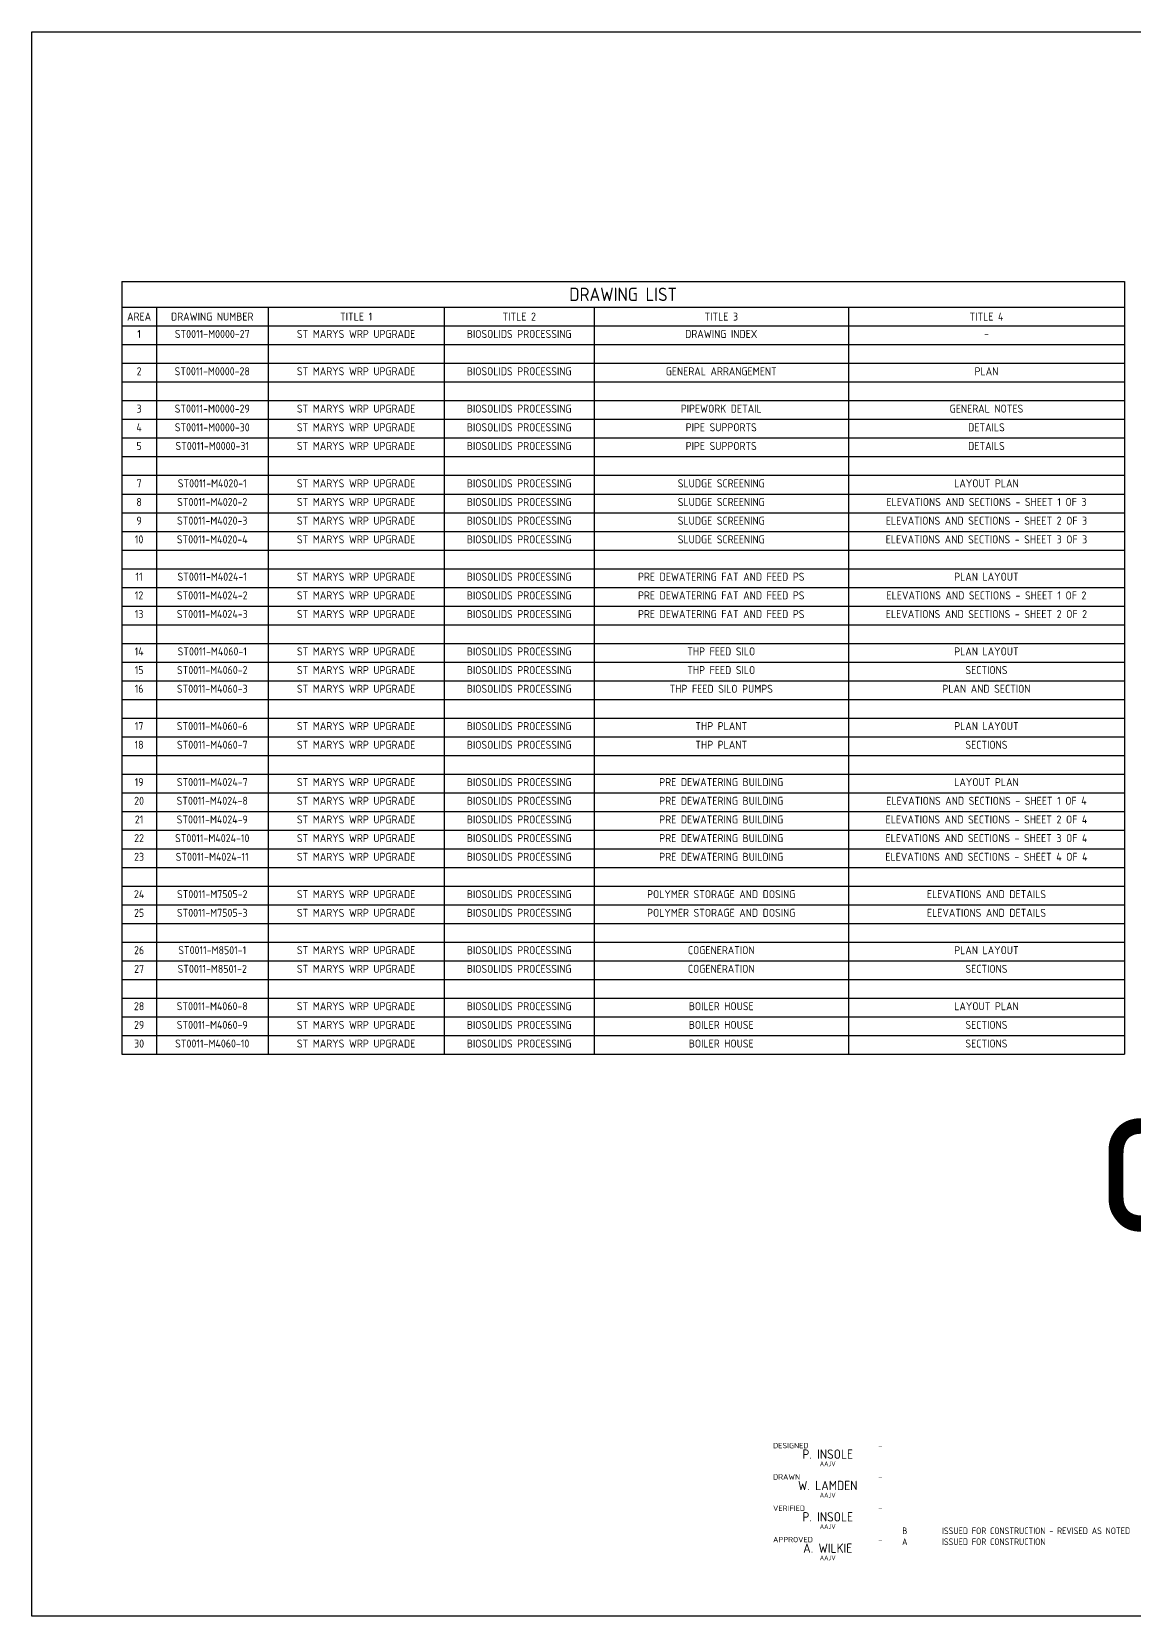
# Paper-space layout 'B' of a CAD drawing. Header units: millimetres. Extents: x -1500 to 841, y -418 to 594.
# Drawn here: x 0 to 413, y 0 to 594 of the extents above; entities that cross this region are included whole.
import ezdxf
from ezdxf.enums import TextEntityAlignment as Align

# ---------------------------------------------------------------- set-up
doc = ezdxf.new("R2010")
doc.units = ezdxf.units.MM
doc.header["$MEASUREMENT"] = 0
doc.layers.get('0').update_dxf_attribs({"true_color": 0xc2ced6})
for name, color, linetype in [('22', 7, 'Continuous'), ('35', 1, 'Continuous'), ('55', 2, 'Continuous'), ('70 - MISC', 7, 'Continuous'), ('75', 7, 'Continuous')]:
    doc.layers.add(name, color=color, linetype=linetype)
doc.styles.add('GHD Standard Arial', font='isocp2.shx')
doc.styles.add('SYD WATER', font='isocp.shx')
doc.styles.add('Titleblock', font='isocp.shx')

# ---------------------------------------------------------------- blocks, each defined once
blk = doc.blocks.new('*T16')
at = {"layer": '70 - MISC', "color": 0, "linetype": 'ByBlock', "lineweight": -2, "transparency": 16777216}
for p, q in [((0, 0), (376.06, 0)), ((0, 0), (0, -9.67)), ((376.06, 0), (376.06, -9.67))]:
    blk.add_line(p, q, dxfattribs=at)
at = {"layer": '70 - MISC', "linetype": 'ByBlock', "lineweight": -2, "transparency": 16777216}
for p, q in [((0, -9.67), (376.06, -9.67)), ((0, -9.67), (0, -289.67)), ((13.05, -9.67), (13.05, -289.67)), ((54.87, -9.67), (54.87, -289.67)), ((120.95, -9.67), (120.95, -289.67)), ((177.17, -9.67), (177.17, -289.67)), ((272.48, -9.67), (272.48, -289.67)), ((376.06, -9.67), (376.06, -289.67)), ((0, -16.67), (376.06, -16.67)), ((0, -23.67), (376.06, -23.67)), ((0, -30.67), (376.06, -30.67)), ((0, -37.67), (376.06, -37.67)), ((0, -44.67), (376.06, -44.67)), ((0, -51.67), (376.06, -51.67)), ((0, -58.67), (376.06, -58.67)), ((0, -65.67), (376.06, -65.67)), ((0, -72.67), (376.06, -72.67)), ((0, -79.67), (376.06, -79.67)), ((0, -86.67), (376.06, -86.67)), ((0, -93.67), (376.06, -93.67)), ((0, -100.67), (376.06, -100.67)), ((0, -107.67), (376.06, -107.67)), ((0, -114.67), (376.06, -114.67)), ((0, -121.67), (376.06, -121.67)), ((0, -128.67), (376.06, -128.67)), ((0, -135.67), (376.06, -135.67)), ((0, -142.67), (376.06, -142.67)), ((0, -149.67), (376.06, -149.67)), ((0, -156.67), (376.06, -156.67)), ((0, -163.67), (376.06, -163.67)), ((0, -170.67), (376.06, -170.67)), ((0, -177.67), (376.06, -177.67)), ((0, -184.67), (376.06, -184.67)), ((0, -191.67), (376.06, -191.67)), ((0, -198.67), (376.06, -198.67)), ((0, -205.67), (376.06, -205.67)), ((0, -212.67), (376.06, -212.67)), ((0, -219.67), (376.06, -219.67)), ((0, -226.67), (376.06, -226.67)), ((0, -233.67), (376.06, -233.67)), ((0, -240.67), (376.06, -240.67)), ((0, -247.67), (376.06, -247.67)), ((0, -254.67), (376.06, -254.67)), ((0, -261.67), (376.06, -261.67)), ((0, -268.67), (376.06, -268.67)), ((0, -275.67), (376.06, -275.67)), ((0, -282.67), (376.06, -282.67)), ((0, -289.67), (376.06, -289.67))]:
    blk.add_line(p, q, dxfattribs=at)
at = {"layer": '70 - MISC', "color": 1, "transparency": 16777216, "insert": (188.03, -4.83), "char_height": 5, "width": 373.0634, "attachment_point": 5, "style": 'SYD WATER'}
blk.add_mtext('DRAWING LIST', dxfattribs=at)
at = {"layer": '70 - MISC', "color": 2, "transparency": 16777216, "char_height": 3, "style": 'SYD WATER'}
for s, insert, width, attachment_point in [('AREA', (6.53, -13.17), 10.0503, 5), ('DRAWING NUMBER', (33.96, -13.17), 38.821, 5), ('TITLE 1', (87.91, -13.17), 63.0752, 5), ('TITLE 2', (149.06, -13.17), 53.2231, 5), ('TITLE 3', (224.82, -13.17), 92.3083, 5), ('TITLE 4', (324.27, -13.17), 100.5855, 5), ('1', (6.53, -18.17), 10.0503, 2), ('ST0011-M0000-27', (33.96, -18.17), 38.821, 2), ('ST MARYS WRP UPGRADE', (87.91, -18.17), 63.0752, 2), ('BIOSOLIDS PROCESSING', (149.06, -18.17), 53.2231, 2), ('DRAWING INDEX', (224.82, -18.17), 92.3083, 2), ('-', (324.27, -18.17), 100.5855, 2), ('2', (6.53, -32.17), 10.0503, 2), ('ST0011-M0000-28', (33.96, -32.17), 38.821, 2), ('ST MARYS WRP UPGRADE', (87.91, -32.17), 63.0752, 2), ('BIOSOLIDS PROCESSING', (149.06, -32.17), 53.2231, 2), ('GENERAL ARRANGEMENT', (224.82, -32.17), 92.3083, 2), ('PLAN', (324.27, -32.17), 100.5855, 2), ('3', (6.53, -46.17), 10.0503, 2), ('ST0011-M0000-29', (33.96, -46.17), 38.821, 2), ('ST MARYS WRP UPGRADE', (87.91, -46.17), 63.0752, 2), ('BIOSOLIDS PROCESSING', (149.06, -46.17), 53.2231, 2), ('PIPEWORK DETAIL', (224.82, -46.17), 92.3083, 2), ('GENERAL NOTES', (324.27, -46.17), 100.5855, 2), ('4', (6.53, -53.17), 10.0503, 2), ('ST0011-M0000-30', (33.96, -53.17), 38.821, 2), ('ST MARYS WRP UPGRADE', (87.91, -53.17), 63.0752, 2), ('BIOSOLIDS PROCESSING', (149.06, -53.17), 53.2231, 2), ('PIPE SUPPORTS', (224.82, -53.17), 92.3083, 2), ('DETAILS', (324.27, -53.17), 100.5855, 2), ('5', (6.53, -60.17), 10.0503, 2), ('ST0011-M0000-31', (33.96, -60.17), 38.821, 2), ('ST MARYS WRP UPGRADE', (87.91, -60.17), 63.0752, 2), ('BIOSOLIDS PROCESSING', (149.06, -60.17), 53.2231, 2), ('PIPE SUPPORTS', (224.82, -60.17), 92.3083, 2), ('DETAILS', (324.27, -60.17), 100.5855, 2), ('7', (6.53, -74.17), 10.0503, 2), ('ST0011-M4020-1', (33.96, -74.17), 38.821, 2), ('ST MARYS WRP UPGRADE', (87.91, -74.17), 63.0752, 2), ('BIOSOLIDS PROCESSING', (149.06, -74.17), 53.2231, 2), ('SLUDGE SCREENING', (224.82, -74.17), 92.3083, 2), ('LAYOUT PLAN', (324.27, -74.17), 100.5855, 2), ('8', (6.53, -81.17), 10.0503, 2), ('ST0011-M4020-2', (33.96, -81.17), 38.821, 2), ('ST MARYS WRP UPGRADE', (87.91, -81.17), 63.0752, 2), ('BIOSOLIDS PROCESSING', (149.06, -81.17), 53.2231, 2), ('SLUDGE SCREENING', (224.82, -81.17), 92.3083, 2), ('ELEVATIONS AND SECTIONS - SHEET 1 OF 3', (324.27, -81.17), 100.5855, 2), ('9', (6.53, -88.17), 10.0503, 2), ('ST0011-M4020-3', (33.96, -88.17), 38.821, 2), ('ST MARYS WRP UPGRADE', (87.91, -88.17), 63.0752, 2), ('BIOSOLIDS PROCESSING', (149.06, -88.17), 53.2231, 2), ('SLUDGE SCREENING', (224.82, -88.17), 92.3083, 2), ('ELEVATIONS AND SECTIONS - SHEET 2 OF 3', (324.27, -88.17), 100.5855, 2), ('10', (6.53, -95.17), 10.0503, 2), ('ST0011-M4020-4', (33.96, -95.17), 38.821, 2), ('ST MARYS WRP UPGRADE', (87.91, -95.17), 63.0752, 2), ('BIOSOLIDS PROCESSING', (149.06, -95.17), 53.2231, 2), ('SLUDGE SCREENING', (224.82, -95.17), 92.3083, 2), ('ELEVATIONS AND SECTIONS - SHEET 3 OF 3', (324.27, -95.17), 100.5855, 2), ('11', (6.53, -109.17), 10.0503, 2), ('ST0011-M4024-1', (33.96, -109.17), 38.821, 2), ('ST MARYS WRP UPGRADE', (87.91, -109.17), 63.0752, 2), ('BIOSOLIDS PROCESSING', (149.06, -109.17), 53.2231, 2), ('PRE DEWATERING FAT AND FEED PS ', (224.82, -109.17), 92.3083, 2), ('PLAN LAYOUT', (324.27, -109.17), 100.5855, 2), ('12', (6.53, -116.17), 10.0503, 2), ('ST0011-M4024-2', (33.96, -116.17), 38.821, 2), ('ST MARYS WRP UPGRADE', (87.91, -116.17), 63.0752, 2), ('BIOSOLIDS PROCESSING', (149.06, -116.17), 53.2231, 2), ('PRE DEWATERING FAT AND FEED PS ', (224.82, -116.17), 92.3083, 2), ('ELEVATIONS AND SECTIONS - SHEET 1 OF 2', (324.27, -116.17), 100.5855, 2), ('13', (6.53, -123.17), 10.0503, 2), ('ST0011-M4024-3', (33.96, -123.17), 38.821, 2), ('ST MARYS WRP UPGRADE', (87.91, -123.17), 63.0752, 2), ('BIOSOLIDS PROCESSING', (149.06, -123.17), 53.2231, 2), ('PRE DEWATERING FAT AND FEED PS ', (224.82, -123.17), 92.3083, 2), ('ELEVATIONS AND SECTIONS - SHEET 2 OF 2', (324.27, -123.17), 100.5855, 2), ('14', (6.53, -137.17), 10.0503, 2), ('ST0011-M4060-1', (33.96, -137.17), 38.821, 2), ('ST MARYS WRP UPGRADE', (87.91, -137.17), 63.0752, 2), ('BIOSOLIDS PROCESSING', (149.06, -137.17), 53.2231, 2), ('THP FEED SILO', (224.82, -137.17), 92.3083, 2), ('PLAN LAYOUT', (324.27, -137.17), 100.5855, 2), ('15', (6.53, -144.17), 10.0503, 2), ('ST0011-M4060-2', (33.96, -144.17), 38.821, 2), ('ST MARYS WRP UPGRADE', (87.91, -144.17), 63.0752, 2), ('BIOSOLIDS PROCESSING', (149.06, -144.17), 53.2231, 2), ('THP FEED SILO', (224.82, -144.17), 92.3083, 2), ('SECTIONS', (324.27, -144.17), 100.5855, 2), ('16', (6.53, -151.17), 10.0503, 2), ('ST0011-M4060-3', (33.96, -151.17), 38.821, 2), ('ST MARYS WRP UPGRADE', (87.91, -151.17), 63.0752, 2), ('BIOSOLIDS PROCESSING', (149.06, -151.17), 53.2231, 2), ('THP FEED SILO PUMPS', (224.82, -151.17), 92.3083, 2), ('PLAN AND SECTION', (324.27, -151.17), 100.5855, 2), ('17', (6.53, -165.17), 10.0503, 2), ('ST0011-M4060-6', (33.96, -165.17), 38.821, 2), ('ST MARYS WRP UPGRADE', (87.91, -165.17), 63.0752, 2), ('BIOSOLIDS PROCESSING', (149.06, -165.17), 53.2231, 2), ('THP PLANT ', (224.82, -165.17), 92.3083, 2), ('PLAN LAYOUT', (324.27, -165.17), 100.5855, 2), ('18', (6.53, -172.17), 10.0503, 2), ('ST0011-M4060-7', (33.96, -172.17), 38.821, 2), ('ST MARYS WRP UPGRADE', (87.91, -172.17), 63.0752, 2), ('BIOSOLIDS PROCESSING', (149.06, -172.17), 53.2231, 2), ('THP PLANT ', (224.82, -172.17), 92.3083, 2), ('SECTIONS', (324.27, -172.17), 100.5855, 2), ('19', (6.53, -186.17), 10.0503, 2), ('ST0011-M4024-7', (33.96, -186.17), 38.821, 2), ('ST MARYS WRP UPGRADE', (87.91, -186.17), 63.0752, 2), ('BIOSOLIDS PROCESSING', (149.06, -186.17), 53.2231, 2), ('PRE DEWATERING BUILDING', (224.82, -186.17), 92.3083, 2), ('LAYOUT PLAN', (324.27, -186.17), 100.5855, 2), ('20', (6.53, -193.17), 10.0503, 2), ('ST0011-M4024-8', (33.96, -193.17), 38.821, 2), ('ST MARYS WRP UPGRADE', (87.91, -193.17), 63.0752, 2), ('BIOSOLIDS PROCESSING', (149.06, -193.17), 53.2231, 2), ('PRE DEWATERING BUILDING', (224.82, -193.17), 92.3083, 2), ('ELEVATIONS AND SECTIONS - SHEET 1 OF 4', (324.27, -193.17), 100.5855, 2), ('21', (6.53, -200.17), 10.0503, 2), ('ST0011-M4024-9', (33.96, -200.17), 38.821, 2), ('ST MARYS WRP UPGRADE', (87.91, -200.17), 63.0752, 2), ('BIOSOLIDS PROCESSING', (149.06, -200.17), 53.2231, 2), ('PRE DEWATERING BUILDING', (224.82, -200.17), 92.3083, 2), ('ELEVATIONS AND SECTIONS - SHEET 2 OF 4', (324.27, -200.17), 100.5855, 2), ('22', (6.53, -207.17), 10.0503, 2), ('ST0011-M4024-10', (33.96, -207.17), 38.821, 2), ('ST MARYS WRP UPGRADE', (87.91, -207.17), 63.0752, 2), ('BIOSOLIDS PROCESSING', (149.06, -207.17), 53.2231, 2), ('PRE DEWATERING BUILDING', (224.82, -207.17), 92.3083, 2), ('ELEVATIONS AND SECTIONS - SHEET 3 OF 4', (324.27, -207.17), 100.5855, 2), ('23', (6.53, -214.17), 10.0503, 2), ('ST0011-M4024-11', (33.96, -214.17), 38.821, 2), ('ST MARYS WRP UPGRADE', (87.91, -214.17), 63.0752, 2), ('BIOSOLIDS PROCESSING', (149.06, -214.17), 53.2231, 2), ('PRE DEWATERING BUILDING', (224.82, -214.17), 92.3083, 2), ('ELEVATIONS AND SECTIONS - SHEET 4 OF 4', (324.27, -214.17), 100.5855, 2), ('24', (6.53, -228.17), 10.0503, 2), ('ST0011-M7505-2', (33.96, -228.17), 38.821, 2), ('ST MARYS WRP UPGRADE', (87.91, -228.17), 63.0752, 2), ('BIOSOLIDS PROCESSING', (149.06, -228.17), 53.2231, 2), ('POLYMER STORAGE AND DOSING', (224.82, -228.17), 92.3083, 2), ('ELEVATIONS AND DETAILS', (324.27, -228.17), 100.5855, 2), ('25', (6.53, -235.17), 10.0503, 2), ('ST0011-M7505-3', (33.96, -235.17), 38.821, 2), ('ST MARYS WRP UPGRADE', (87.91, -235.17), 63.0752, 2), ('BIOSOLIDS PROCESSING', (149.06, -235.17), 53.2231, 2), ('POLYMER STORAGE AND DOSING', (224.82, -235.17), 92.3083, 2), ('ELEVATIONS AND DETAILS', (324.27, -235.17), 100.5855, 2), ('26', (6.53, -249.17), 10.0503, 2), ('ST0011-M8501-1', (33.96, -249.17), 38.821, 2), ('ST MARYS WRP UPGRADE', (87.91, -249.17), 63.0752, 2), ('BIOSOLIDS PROCESSING', (149.06, -249.17), 53.2231, 2), ('COGENERATION', (224.82, -249.17), 92.3083, 2), ('PLAN LAYOUT', (324.27, -249.17), 100.5855, 2), ('27', (6.53, -256.17), 10.0503, 2), ('ST0011-M8501-2', (33.96, -256.17), 38.821, 2), ('ST MARYS WRP UPGRADE', (87.91, -256.17), 63.0752, 2), ('BIOSOLIDS PROCESSING', (149.06, -256.17), 53.2231, 2), ('COGENERATION', (224.82, -256.17), 92.3083, 2), ('SECTIONS', (324.27, -256.17), 100.5855, 2), ('28', (6.53, -270.17), 10.0503, 2), ('ST0011-M4060-8', (33.96, -270.17), 38.821, 2), ('ST MARYS WRP UPGRADE', (87.91, -270.17), 63.0752, 2), ('BIOSOLIDS PROCESSING', (149.06, -270.17), 53.2231, 2), ('BOILER HOUSE', (224.82, -270.17), 92.3083, 2), ('LAYOUT PLAN', (324.27, -270.17), 100.5855, 2), ('29', (6.53, -277.17), 10.0503, 2), ('ST0011-M4060-9', (33.96, -277.17), 38.821, 2), ('ST MARYS WRP UPGRADE', (87.91, -277.17), 63.0752, 2), ('BIOSOLIDS PROCESSING', (149.06, -277.17), 53.2231, 2), ('BOILER HOUSE', (224.82, -277.17), 92.3083, 2), ('SECTIONS', (324.27, -277.17), 100.5855, 2), ('30', (6.53, -284.17), 10.0503, 2), ('ST0011-M4060-10', (33.96, -284.17), 38.821, 2), ('ST MARYS WRP UPGRADE', (87.91, -284.17), 63.0752, 2), ('BIOSOLIDS PROCESSING', (149.06, -284.17), 53.2231, 2), ('BOILER HOUSE', (224.82, -284.17), 92.3083, 2), ('SECTIONS', (324.27, -284.17), 100.5855, 2)]:
    blk.add_mtext(s, dxfattribs=dict(at, insert=insert, width=width, attachment_point=attachment_point))
blk = doc.blocks.new('_SWC_attribute_block')
at = {"layer": '22', "lineweight": 13, "style": 'Titleblock'}
for tag, p in [('REV10', (327.39, 63.61)), ('INITIALS10', (457.57, 63.61)), ('DATE10', (472.13, 63.61)), ('REV9', (327.39, 59.51)), ('INITIALS9', (457.57, 59.51)), ('DATE9', (472.13, 59.51)), ('REV8', (327.39, 55.41)), ('REV7', (327.39, 51.31)), ('INITIALS8', (457.57, 55.41)), ('INITIALS7', (457.57, 51.31)), ('DATE8', (472.13, 55.41)), ('DATE7', (472.13, 51.31)), ('REV6', (327.39, 47.21)), ('INITIALS6', (457.57, 47.21)), ('DATE6', (472.13, 47.21)), ('REV5', (327.39, 43.11)), ('INITIALS5', (457.57, 43.11)), ('DATE5', (472.13, 43.11)), ('REV4', (327.39, 39.01)), ('REV3', (327.39, 34.91)), ('INITIALS4', (457.57, 39.01)), ('INITIALS3', (457.57, 34.91)), ('DATE4', (472.13, 39.01)), ('DATE3', (472.13, 34.91)), ('REV2', (327.39, 30.81)), ('INITIALS2', (457.57, 30.81)), ('DATE2', (472.13, 30.81)), ('REV1', (327.39, 26.71)), ('INITIALS1', (457.57, 26.71)), ('DATE1', (472.13, 26.71))]:
    blk.add_attdef(tag, text='', height=2.5, dxfattribs=at).set_placement(p, align=Align.CENTER)
for tag, p in [('DESCRIPTION10', (341.35, 63.61)), ('DESCRIPTION9', (341.35, 59.51)), ('DESCRIPTION8', (341.35, 55.41)), ('DESCRIPTION7', (341.35, 51.31)), ('DESCRIPTION6', (341.35, 47.21)), ('DESCRIPTION5', (341.35, 43.11)), ('DESCRIPTION4', (341.35, 39.01)), ('DESCRIPTION3', (341.35, 34.91)), ('DESCRIPTION2', (341.35, 30.81)), ('DESCRIPTION1', (341.35, 26.71))]:
    blk.add_attdef(tag, p, '', height=2.5, dxfattribs=at)
at = {"layer": '35', "style": 'Titleblock'}
for tag, p in [('TITLE1/4', (686, 57.85)), ('TITLE2/4', (686, 49.35)), ('INDEX-NUM', (791, 53)), ('PLAN-NUM', (791, 43)), ('TITLE3/4', (686, 40.85)), ('TITLE4/4', (686, 32.35)), ('SHEET-NO', (802.9, 23.5))]:
    blk.add_attdef(tag, text='', height=5, dxfattribs=at).set_placement(p, align=Align.CENTER)
at = {"layer": '55', "style": 'Titleblock'}
for tag, height, p in [('DESN', 3.5, (298.5, 59.04)), ('SUPERSEDED-DRG-NO', 3.5, (588.35, 55.46)), ('DRAWN', 3.5, (298.5, 47.29)), ('BOX5-SIGN', 3.5, (588.35, 42.47)), ('VERIFIED', 3.5, (298.5, 35.54)), ('BOX6-SIGN', 3.5, (588.35, 26.8)), ('APPROVED', 3.5, (298.5, 23.79)), ('PROJ-NO', 3, (651.31, 22.49)), ('STATUS-3', 3, (732.72, 22.49)), ('STATUS-2', 5, (770.04, 23.5))]:
    blk.add_attdef(tag, text='', height=height, dxfattribs=at).set_placement(p, align=Align.CENTER)
at = {"layer": '75', "style": 'Titleblock'}
for s, p in [('DESIGNED', (278, 63)), ('DRAWN', (278, 51.25)), ('VERIFIED', (278, 39.5)), ('APPROVED', (278, 27.75))]:
    blk.add_text(s, height=2, dxfattribs=at).set_placement(p)
for tag, p, height in [('SUPERSEDED-DRG?', (567.85, 63), 2.5), ('BOX5', (567.85, 47.33), 2), ('BOX6', (567.85, 31.67), 2)]:
    blk.add_attdef(tag, p, '', height=height, dxfattribs=at)
for tag, p in [('DESDATE', (319, 63)), ('DRNDATE', (319, 51.25)), ('BOX5-DATE', (608.85, 47.33)), ('VERDATE', (319, 39.5)), ('APPDATE', (319, 27.75)), ('BOX6-DATE', (608.85, 31.67))]:
    blk.add_attdef(tag, text='', height=2, dxfattribs=at).set_placement(p, align=Align.RIGHT)
at = {"layer": '75', "style": 'Titleblock', "width": 0.9}
for tag, p in [('BOX1', (298.5, 56.25)), ('BOX2', (298.5, 44.5)), ('BOX5-ORGANISATION', (588.35, 36.67)), ('BOX5-POSITION', (588.35, 39.37)), ('BOX3', (298.5, 32.75)), ('BOX6-POSITION', (588.35, 23.7)), ('BOX4', (298.5, 21)), ('BOX6-ORGANISATION', (588.35, 21))]:
    blk.add_attdef(tag, text='', height=1.8, dxfattribs=at).set_placement(p, align=Align.CENTER)
at = {"layer": '75', "style": 'Titleblock'}
blk.add_attdef('STATUS-1', text='', height=3, dxfattribs=at).set_placement((770.04, 32.81), align=Align.CENTER)

psp = doc.layouts.new('B')

# ---------------------------------------------------------------- linework, layer by layer
psp.add_lwpolyline([(0, 0), (0, 594), (841, 594), (841, 0)], close=True)

# ---------------------------------------------------------------- block references
psp.add_blockref('*T16', (33.75, 500.37))
ref = psp.add_blockref('_SWC_attribute_block', (0, 0))
ref.add_attrib('REV1', 'A', dxfattribs={"layer": '22', "lineweight": 13, "height": 2.5, "style": 'Titleblock'}).set_placement((327.39, 26.71), align=Align.CENTER)
ref.add_attrib('DESCRIPTION1', 'ISSUED FOR CONSTRUCTION', (341.35, 26.71), dxfattribs={"layer": '22', "lineweight": 13, "height": 2.5, "style": 'Titleblock'})
ref.add_attrib('INITIALS1', 'AW', dxfattribs={"layer": '22', "lineweight": 13, "height": 2.5, "style": 'Titleblock'}).set_placement((457.57, 26.71), align=Align.CENTER)
ref.add_attrib('DATE1', '07.08.19', dxfattribs={"layer": '22', "lineweight": 13, "height": 2.5, "style": 'Titleblock'}).set_placement((473.71, 26.71), align=Align.CENTER)
ref.add_attrib('REV2', 'B', dxfattribs={"layer": '22', "lineweight": 13, "height": 2.5, "style": 'Titleblock'}).set_placement((327.39, 30.81), align=Align.CENTER)
ref.add_attrib('DESCRIPTION2', 'ISSUED FOR CONSTRUCTION - REVISED AS NOTED', (341.35, 30.81), dxfattribs={"layer": '22', "lineweight": 13, "height": 2.5, "style": 'Titleblock'})
ref.add_attrib('INITIALS2', 'AW', dxfattribs={"layer": '22', "lineweight": 13, "height": 2.5, "style": 'Titleblock'}).set_placement((457.57, 30.81), align=Align.CENTER)
ref.add_attrib('DATE2', '12.08.19', dxfattribs={"layer": '22', "lineweight": 13, "height": 2.5, "style": 'Titleblock'}).set_placement((473.91, 30.81), align=Align.CENTER)
ref.add_attrib('TITLE1/4', 'ST MARYS WRP UPGRADE', dxfattribs={"layer": '35', "height": 5, "style": 'Titleblock'}).set_placement((686, 57.85), align=Align.CENTER)
ref.add_attrib('TITLE2/4', 'BIOSOLIDS PROCESSING', dxfattribs={"layer": '35', "height": 5, "style": 'Titleblock'}).set_placement((686, 49.35), align=Align.CENTER)
ref.add_attrib('TITLE3/4', 'DRAWING INDEX', dxfattribs={"layer": '35', "height": 5, "style": 'Titleblock'}).set_placement((686, 40.85), align=Align.CENTER)
ref.add_attrib('TITLE4/4', '-', dxfattribs={"layer": '35', "height": 5, "style": 'Titleblock'}).set_placement((686, 32.35), align=Align.CENTER)
ref.add_attrib('INDEX-NUM', 'ST0011', dxfattribs={"layer": '35', "height": 5, "style": 'Titleblock'}).set_placement((791, 53), align=Align.CENTER)
ref.add_attrib('PLAN-NUM', 'M0000-27', dxfattribs={"layer": '35', "height": 5, "style": 'Titleblock'}).set_placement((791, 43), align=Align.CENTER)
ref.add_attrib('SHEET-NO', '--', dxfattribs={"layer": '35', "height": 5, "style": 'Titleblock'}).set_placement((802.9, 23.5), align=Align.CENTER)
ref.add_attrib('STATUS-1', 'ISSUE', dxfattribs={"layer": '75', "height": 3, "style": 'Titleblock'}).set_placement((770.04, 32.81), align=Align.CENTER)
ref.add_attrib('STATUS-2', 'B', dxfattribs={"layer": '55', "height": 5, "style": 'Titleblock'}).set_placement((770.04, 23.5), align=Align.CENTER)
ref.add_attrib('STATUS-3', 'FOR CONSTRUCTION', dxfattribs={"layer": '55', "height": 3, "style": 'Titleblock'}).set_placement((732.72, 22.49), align=Align.CENTER)
ref.add_attrib('DESN', 'P. INSOLE', dxfattribs={"layer": '55', "height": 3.5, "style": 'Titleblock'}).set_placement((298.5, 59.04), align=Align.CENTER)
ref.add_attrib('DESDATE', '-', dxfattribs={"layer": '75', "height": 2, "style": 'Titleblock'}).set_placement((319, 63), align=Align.RIGHT)
ref.add_attrib('BOX1', 'AAJV', dxfattribs={"layer": '75', "height": 1.8, "style": 'Titleblock', "width": 0.9}).set_placement((298.5, 56.25), align=Align.CENTER)
ref.add_attrib('DRAWN', 'W. LAMDEN', dxfattribs={"layer": '55', "height": 3.5, "style": 'Titleblock'}).set_placement((298.5, 47.29), align=Align.CENTER)
ref.add_attrib('DRNDATE', '-', dxfattribs={"layer": '75', "height": 2, "style": 'Titleblock'}).set_placement((319, 51.25), align=Align.RIGHT)
ref.add_attrib('BOX2', 'AAJV', dxfattribs={"layer": '75', "height": 1.8, "style": 'Titleblock', "width": 0.9}).set_placement((298.5, 44.5), align=Align.CENTER)
ref.add_attrib('VERIFIED', 'P. INSOLE', dxfattribs={"layer": '55', "height": 3.5, "style": 'Titleblock'}).set_placement((298.5, 35.54), align=Align.CENTER)
ref.add_attrib('VERDATE', '-', dxfattribs={"layer": '75', "height": 2, "style": 'Titleblock'}).set_placement((319, 39.5), align=Align.RIGHT)
ref.add_attrib('BOX3', 'AAJV', dxfattribs={"layer": '75', "height": 1.8, "style": 'Titleblock', "width": 0.9}).set_placement((298.5, 32.75), align=Align.CENTER)
ref.add_attrib('APPROVED', 'A. WILKIE', dxfattribs={"layer": '55', "height": 3.5, "style": 'Titleblock'}).set_placement((298.5, 23.79), align=Align.CENTER)
ref.add_attrib('APPDATE', '-', dxfattribs={"layer": '75', "height": 2, "style": 'Titleblock'}).set_placement((319, 27.75), align=Align.RIGHT)
ref.add_attrib('BOX4', 'AAJV', dxfattribs={"layer": '75', "height": 1.8, "style": 'Titleblock', "width": 0.9}).set_placement((298.5, 21), align=Align.CENTER)
ref.add_attrib('BOX5', 'RECOMMENDED', (567.85, 47.33), dxfattribs={"layer": '75', "height": 2, "style": 'Titleblock'})
ref.add_attrib('BOX5-ORGANISATION', 'SYDNEY WATER', dxfattribs={"layer": '75', "height": 1.8, "style": 'Titleblock', "width": 0.9}).set_placement((588.35, 36.67), align=Align.CENTER)
ref.add_attrib('BOX6', 'ACCEPTED', (567.85, 31.67), dxfattribs={"layer": '75', "height": 2, "style": 'Titleblock'})
ref.add_attrib('BOX6-POSITION', 'CLIENT', dxfattribs={"layer": '75', "height": 1.8, "style": 'Titleblock', "width": 0.9}).set_placement((588.35, 23.7), align=Align.CENTER)
ref.add_attrib('BOX6-ORGANISATION', 'SYDNEY WATER', dxfattribs={"layer": '75', "height": 1.8, "style": 'Titleblock', "width": 0.9}).set_placement((588.35, 21), align=Align.CENTER)
ref.add_attrib('SUPERSEDED-DRG?', 'THIS DRAWING SUPERSEDES', (567.85, 63), dxfattribs={"layer": '75', "height": 2.5, "style": 'Titleblock'})
ref.add_attrib('PROJ-NO', '26642/46', dxfattribs={"layer": '55', "height": 3, "style": 'Titleblock'}).set_placement((651.31, 22.49), align=Align.CENTER)

# ---------------------------------------------------------------- texts
at = {"style": 'GHD Standard Arial'}
psp.add_text('dfa', height=60.552, dxfattribs=at).set_placement((398.8, 144.17))

doc.saveas('drawing.dxf')
